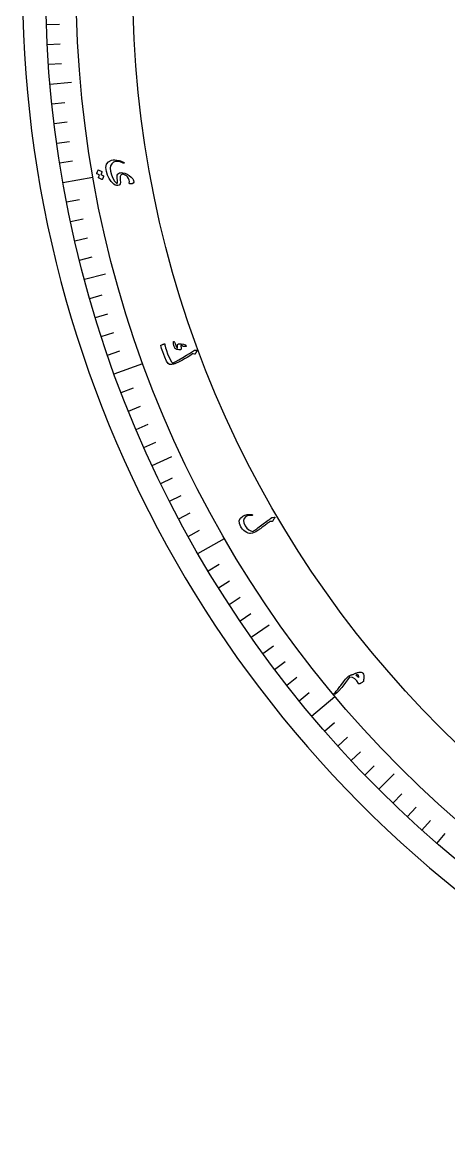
# Model space of a CAD drawing. Header units: millimetres. Extents: x -60 to 60, y -60 to 79.
# Drawn here: x -60 to -38, y -60 to -1.9 of the extents above; entities that cross this region are included whole.
import ezdxf

# ---------------------------------------------------------------- set-up
doc = ezdxf.new("R2010")
doc.units = ezdxf.units.MM
for name, color, linetype in [('CUT_OUTER', 1, 'Continuous'), ('ENGRAVE', 7, 'Continuous'), ('ENGRAVE_FINE', 8, 'Continuous'), ('TEXT', 5, 'Continuous')]:
    doc.layers.add(name, color=color, linetype=linetype)

msp = doc.modelspace()

# ---------------------------------------------------------------- linework, layer by layer
at = {"layer": 'CUT_OUTER'}
msp.add_arc((-0.0001, -0.0001), 59.9999, 178.596765, 0.149578, dxfattribs=at)
at = {"layer": 'ENGRAVE'}
for points in [[(-58.5762, -5.1248), (-57.4555, -5.0267)], [(-57.9067, -10.2105), (-56.3556, -9.937)], [(-56.7964, -15.2186), (-55.7098, -14.9274)], [(-55.2539, -20.1108), (-53.7739, -19.5721)], [(-53.2909, -24.85), (-52.2713, -24.3745)], [(-50.9223, -29.4), (-49.5583, -28.6125)], [(-48.1661, -33.7263), (-47.2446, -33.081)], [(-45.0434, -37.7959), (-43.8369, -36.7835)], [(-41.5779, -41.5779), (-40.7824, -40.7824)]]:
    msp.add_lwpolyline(points, dxfattribs=at)
for radius in [58.8, 58.8, 57.225, 54.3, 54.3]:
    msp.add_circle((0, 0), radius, dxfattribs=at)
at = {"layer": 'ENGRAVE_FINE'}
for points in [[(-58.7642, -2.0521), (-58.0896, -2.0285)], [(-58.7194, -3.0774), (-58.0453, -3.042)], [(-58.6568, -4.1017), (-57.9834, -4.0546)], [(-58.4779, -6.1463), (-57.8066, -6.0757)], [(-58.3617, -7.1659), (-57.6917, -7.0837)], [(-58.2278, -8.1834), (-57.5593, -8.0894)], [(-58.0761, -9.1983), (-57.4094, -9.0928)], [(-57.7197, -11.2196), (-57.0571, -11.0908)], [(-57.5151, -12.2252), (-56.8548, -12.0849)], [(-57.293, -13.2271), (-56.6353, -13.0753)], [(-57.0534, -14.225), (-56.3984, -14.0617)], [(-56.5222, -16.2075), (-55.8733, -16.0214)], [(-56.2307, -17.1915), (-55.5852, -16.9941)], [(-55.9221, -18.1702), (-55.2802, -17.9616)], [(-55.5965, -19.1434), (-54.9583, -18.9236)], [(-54.8945, -21.072), (-54.2644, -20.8301)], [(-54.5184, -22.0269), (-53.8926, -21.774)], [(-54.1257, -22.975), (-53.5043, -22.7112)], [(-53.7165, -23.9161), (-53.0998, -23.6416)], [(-52.8491, -25.7762), (-52.2424, -25.4803)], [(-52.3912, -26.6946), (-51.7898, -26.3882)], [(-51.9173, -27.6049), (-51.3213, -27.288)], [(-51.4276, -28.5068), (-50.8373, -28.1796)], [(-50.4014, -30.2842), (-49.8228, -29.9366)], [(-49.8652, -31.1593), (-49.2928, -30.8016)], [(-49.3138, -32.0248), (-48.7477, -31.6571)], [(-48.7474, -32.8805), (-48.1878, -32.5031)], [(-47.5702, -34.5618), (-47.0241, -34.165)], [(-46.9598, -35.3867), (-46.4207, -34.9805)], [(-46.335, -36.2009), (-45.8031, -35.7853)], [(-45.6962, -37.004), (-45.1716, -36.5792)], [(-44.3769, -38.5763), (-43.8675, -38.1334)], [(-43.6969, -39.3449), (-43.1953, -38.8932)], [(-43.0036, -40.1015), (-42.5099, -39.6412)], [(-42.2972, -40.8459), (-41.8116, -40.377)], [(-40.8459, -42.2972), (-40.377, -41.8116)], [(-40.1015, -43.0036), (-39.6412, -42.5099)], [(-39.3449, -43.6969), (-38.8932, -43.1953)], [(-38.5763, -44.3769), (-38.1334, -43.8675)]]:
    msp.add_lwpolyline(points, dxfattribs=at)
at = {"layer": 'TEXT'}
for points in [[(-54.475, -10.239), (-54.4648, -10.166), (-54.4781, -10.0892), (-54.5149, -10.0084), (-54.5752, -9.9237), (-54.6272, -9.8723), (-54.6854, -9.8321), (-54.7498, -9.803), (-54.8204, -9.7853), (-54.834, -9.7847), (-54.8476, -9.7868), (-54.8613, -9.7917), (-54.8751, -9.7994), (-54.9146, -9.8415), (-54.9388, -9.9047), (-54.9475, -9.9889), (-54.9407, -10.0941), (-54.9327, -10.1977), (-54.9385, -10.2752), (-54.9583, -10.3265), (-54.992, -10.3517), (-55.0694, -10.3684), (-55.1415, -10.366), (-55.2084, -10.3444), (-55.27, -10.3038), (-55.408, -10.1633), (-55.519, -10.0065), (-55.6029, -9.8335), (-55.6595, -9.6445), (-55.6812, -9.4311), (-55.6452, -9.2629), (-55.5518, -9.14), (-55.4014, -9.0627), (-55.3147, -9.0454), (-55.218, -9.0426), (-55.1112, -9.054), (-54.9944, -9.0797), (-54.9614, -9.0898), (-54.9294, -9.1006), (-54.8984, -9.1118), (-54.8684, -9.1237), (-54.8393, -9.1362), (-54.8108, -9.1495), (-54.7831, -9.1636), (-54.756, -9.1784), (-54.7444, -9.1869), (-54.7389, -9.1953), (-54.7394, -9.2036), (-54.746, -9.2118), (-54.755, -9.2173), (-54.7644, -9.2199), (-54.7744, -9.2195), (-54.7848, -9.2162), (-54.9412, -9.152), (-55.0776, -9.121), (-55.1942, -9.1235), (-55.291, -9.1596), (-55.3857, -9.2405), (-55.4444, -9.346), (-55.4669, -9.4762), (-55.4529, -9.6309), (-55.4032, -9.8236), (-55.3322, -9.9923), (-55.2399, -10.1368), (-55.1266, -10.257), (-55.1176, -10.2638), (-55.1096, -10.2655), (-55.1025, -10.2621), (-55.0964, -10.2536), (-55.0879, -10.2222), (-55.0854, -10.17), (-55.0889, -10.097), (-55.0983, -10.0033), (-55.1038, -9.9072), (-55.0951, -9.8315), (-55.0721, -9.7764), (-55.0351, -9.7418), (-54.9881, -9.7205), (-54.9371, -9.7078), (-54.882, -9.7039), (-54.823, -9.7086), (-54.7037, -9.7365), (-54.5899, -9.7842), (-54.4816, -9.8514), (-54.3786, -9.9383), (-54.3537, -9.9617), (-54.3315, -9.9849), (-54.3121, -10.0077), (-54.2956, -10.0302), (-54.2817, -10.0523), (-54.2705, -10.0737), (-54.2618, -10.0945), (-54.2557, -10.1147), (-54.2482, -10.1967), (-54.2744, -10.2528), (-54.3345, -10.283), (-54.4284, -10.2873), (-54.4549, -10.2822), (-54.4715, -10.2724), (-54.4782, -10.258), (-54.475, -10.239)], [(-55.8151, -9.8619), (-55.812, -9.8641), (-55.8097, -9.8677), (-55.8083, -9.8725), (-55.8078, -9.8785), (-55.8119, -9.9013), (-55.8169, -9.9236), (-55.8228, -9.9453), (-55.8296, -9.9665), (-55.8374, -9.9873), (-55.8464, -10.008), (-55.8565, -10.0284), (-55.8677, -10.0486), (-55.8715, -10.0528), (-55.8759, -10.0551), (-55.8809, -10.0556), (-55.8865, -10.0542), (-56.0674, -9.9786), (-56.0701, -9.9761), (-56.0708, -9.9718), (-56.0697, -9.9659), (-56.0667, -9.9581), (-56.0636, -9.9527), (-56.0596, -9.9439), (-56.0546, -9.9319), (-56.0487, -9.9167), (-56.0417, -9.898), (-56.0336, -9.8757), (-56.0244, -9.8499), (-56.0139, -9.8205), (-56.1544, -9.7595), (-56.1589, -9.7563), (-56.1607, -9.7516), (-56.1598, -9.7452), (-56.156, -9.7373), (-56.1528, -9.7304), (-56.1481, -9.7196), (-56.1419, -9.7048), (-56.1341, -9.6862), (-56.1248, -9.6633), (-56.1141, -9.636), (-56.102, -9.6043), (-56.0884, -9.5681), (-56.0857, -9.5641), (-56.0828, -9.5621), (-56.0795, -9.5619), (-56.0759, -9.5637), (-55.9016, -9.6438), (-55.8985, -9.6461), (-55.8962, -9.6496), (-55.8948, -9.6544), (-55.8943, -9.6605), (-55.897, -9.6797), (-55.9007, -9.6986), (-55.9054, -9.7171), (-55.9111, -9.7352), (-55.9177, -9.7529), (-55.9251, -9.7702), (-55.9332, -9.787), (-55.9421, -9.8034)], [(-50.9604, -18.9165), (-50.978, -18.9357), (-50.9943, -18.9551), (-51.0093, -18.9745), (-51.0229, -18.994), (-51.0352, -19.0137), (-51.046, -19.0337), (-51.0554, -19.0541), (-51.0634, -19.0747), (-51.0689, -19.0836), (-51.0772, -19.089), (-51.0882, -19.0908), (-51.102, -19.0892), (-51.1763, -19.076), (-51.1842, -19.075), (-51.1907, -19.0746), (-51.1958, -19.0748), (-51.1996, -19.0756), (-51.352, -19.1699), (-51.4901, -19.2542), (-51.6139, -19.3284), (-51.7233, -19.3925), (-51.8184, -19.4463), (-51.8991, -19.4895), (-51.9653, -19.5222), (-52.0171, -19.5442), (-52.1166, -19.5816), (-52.1488, -19.5917), (-52.1816, -19.6003), (-52.2152, -19.6074), (-52.2495, -19.613), (-52.2846, -19.617), (-52.3204, -19.6192), (-52.357, -19.6197), (-52.3945, -19.6185), (-52.4656, -19.575), (-52.5486, -19.4513), (-52.6432, -19.2474), (-52.7482, -18.9629), (-52.7771, -18.8727), (-52.8014, -18.7883), (-52.8212, -18.7099), (-52.8364, -18.6375), (-52.836, -18.6303), (-52.8336, -18.6244), (-52.8293, -18.6198), (-52.8231, -18.6166), (-52.7925, -18.6037), (-52.7645, -18.5922), (-52.7392, -18.5821), (-52.7166, -18.5733), (-52.6964, -18.5658), (-52.6783, -18.5595), (-52.6624, -18.5544), (-52.6487, -18.5505), (-52.6409, -18.5488), (-52.6357, -18.55), (-52.6332, -18.5542), (-52.6335, -18.5613), (-52.631, -18.6143), (-52.6197, -18.6798), (-52.5996, -18.7578), (-52.5705, -18.8482), (-52.4741, -19.1148), (-52.3852, -19.3183), (-52.3046, -19.4591), (-52.2328, -19.5371), (-52.1711, -19.5139), (-52.0634, -19.4593), (-51.9099, -19.3735), (-51.7104, -19.2568), (-51.5111, -19.1385), (-51.3605, -19.0485), (-51.2587, -18.9868), (-51.2057, -18.9531), (-51.1914, -18.9434), (-51.178, -18.9343), (-51.1655, -18.9259), (-51.154, -18.9181), (-51.1435, -18.9109), (-51.1342, -18.9045), (-51.126, -18.8988), (-51.119, -18.8938), (-51.1034, -18.8841), (-51.0875, -18.8777), (-51.0712, -18.8745), (-51.0545, -18.8745), (-50.9633, -18.8837), (-50.9569, -18.8849), (-50.9523, -18.8869), (-50.9493, -18.8899), (-50.948, -18.8938), (-50.9489, -18.8995), (-50.9513, -18.9052), (-50.9551, -18.9108), (-50.9604, -18.9165)], [(-51.5309, -18.6705), (-51.53, -18.6744), (-51.5304, -18.6783), (-51.5319, -18.6819), (-51.5346, -18.6855), (-51.5376, -18.6874), (-51.5409, -18.6889), (-51.5447, -18.69), (-51.5489, -18.6907), (-51.6722, -18.6876), (-51.6851, -18.6864), (-51.6954, -18.684), (-51.7033, -18.6805), (-51.7088, -18.6757), (-51.7252, -18.6531), (-51.7425, -18.635), (-51.7607, -18.6215), (-51.7799, -18.6126), (-51.7883, -18.6124), (-51.7949, -18.6191), (-51.7996, -18.6324), (-51.8024, -18.6525), (-51.8023, -18.6653), (-51.8018, -18.6783), (-51.8009, -18.6915), (-51.7996, -18.7051), (-51.7978, -18.7191), (-51.7956, -18.7336), (-51.7929, -18.7487), (-51.7897, -18.7643), (-51.7926, -18.8233), (-51.8309, -18.8557), (-51.9044, -18.8616), (-52.0133, -18.8407), (-52.0479, -18.8283), (-52.0765, -18.8143), (-52.099, -18.7986), (-52.1155, -18.7813), (-52.1283, -18.7604), (-52.1414, -18.7299), (-52.1549, -18.6897), (-52.1685, -18.6399), (-52.1749, -18.6142), (-52.1801, -18.5896), (-52.1841, -18.566), (-52.1868, -18.5433), (-52.1887, -18.5218), (-52.1901, -18.5016), (-52.1911, -18.4826), (-52.1916, -18.4649), (-52.1896, -18.4532), (-52.1858, -18.444), (-52.1802, -18.4373), (-52.1729, -18.4332), (-52.1644, -18.4316), (-52.1573, -18.4334), (-52.1517, -18.4385), (-52.1474, -18.447), (-52.1354, -18.4746), (-52.1224, -18.5061), (-52.1082, -18.5415), (-52.0929, -18.5808), (-52.0643, -18.6541), (-52.0391, -18.7103), (-52.0174, -18.7494), (-51.9992, -18.7715), (-51.9956, -18.7739), (-51.9917, -18.7745), (-51.9877, -18.7733), (-51.9834, -18.7704), (-51.9811, -18.7675), (-51.9797, -18.7633), (-51.979, -18.7576), (-51.9791, -18.7505), (-51.986, -18.6866), (-51.9876, -18.6595), (-51.986, -18.6352), (-51.981, -18.6137), (-51.9727, -18.595), (-51.9614, -18.5777), (-51.9478, -18.565), (-51.932, -18.5569), (-51.9139, -18.5535), (-51.7854, -18.5491), (-51.6788, -18.5671), (-51.5939, -18.6076), (-51.5309, -18.6705)], [(-46.9746, -27.5163), (-46.967, -27.5161), (-46.9605, -27.5178), (-46.9551, -27.5214), (-46.9508, -27.5269), (-46.9484, -27.5334), (-46.9486, -27.5403), (-46.9514, -27.5475), (-46.9569, -27.555), (-46.9898, -27.5973), (-47.0161, -27.6372), (-47.0359, -27.6749), (-47.0492, -27.7103), (-47.0547, -27.7217), (-47.0642, -27.7296), (-47.0777, -27.734), (-47.0951, -27.7349), (-47.1041, -27.7342), (-47.1128, -27.7336), (-47.1211, -27.7331), (-47.1291, -27.7327), (-47.1366, -27.7323), (-47.1434, -27.7318), (-47.1497, -27.7313), (-47.1553, -27.7308), (-47.1654, -27.7302), (-47.1761, -27.7319), (-47.1873, -27.7357), (-47.1992, -27.7417), (-47.2302, -27.7629), (-47.2637, -27.7865), (-47.2998, -27.8125), (-47.3383, -27.8409), (-47.3794, -27.8716), (-47.4232, -27.9045), (-47.4696, -27.9396), (-47.5186, -27.9768), (-47.5671, -28.0148), (-47.6129, -28.0501), (-47.656, -28.0828), (-47.6964, -28.1128), (-47.7342, -28.1403), (-47.7694, -28.1655), (-47.8021, -28.1885), (-47.8321, -28.2091), (-47.9235, -28.2663), (-48.0158, -28.3105), (-48.1092, -28.3417), (-48.2037, -28.3599), (-48.2655, -28.3598), (-48.3326, -28.3427), (-48.4048, -28.3086), (-48.4822, -28.2575), (-48.557, -28.1966), (-48.6202, -28.1353), (-48.672, -28.0736), (-48.7123, -28.0116), (-48.7823, -27.8386), (-48.7877, -27.6894), (-48.7287, -27.5644), (-48.6055, -27.4635), (-48.499, -27.4143), (-48.3843, -27.3845), (-48.2614, -27.3743), (-48.1302, -27.3832), (-48.1219, -27.3849), (-48.1156, -27.388), (-48.1113, -27.3925), (-48.109, -27.3985), (-48.1079, -27.4056), (-48.1083, -27.4118), (-48.1103, -27.4169), (-48.1137, -27.421), (-48.1195, -27.4259), (-48.1259, -27.4292), (-48.1328, -27.431), (-48.1403, -27.4312), (-48.249, -27.4361), (-48.3376, -27.4471), (-48.4062, -27.4644), (-48.4546, -27.4879), (-48.5375, -27.5767), (-48.569, -27.6849), (-48.5489, -27.8125), (-48.4772, -27.9594), (-48.3899, -28.0787), (-48.2953, -28.1681), (-48.1938, -28.2277), (-48.0854, -28.2575), (-48.0536, -28.2369), (-48.0169, -28.212), (-47.9754, -28.1828), (-47.929, -28.1493), (-47.8776, -28.1114), (-47.8213, -28.0689), (-47.76, -28.0217), (-47.6937, -27.9699), (-47.6248, -27.9173), (-47.5567, -27.866), (-47.4896, -27.8157), (-47.4233, -27.7667), (-47.3579, -27.7189), (-47.2932, -27.6726), (-47.2292, -27.6276), (-47.166, -27.584), (-47.1067, -27.5394), (-47.0992, -27.5356), (-47.0919, -27.5326), (-47.0845, -27.5306), (-47.0773, -27.5296)], [(-42.8999, -35.6513), (-42.8695, -35.6337), (-42.8386, -35.6169), (-42.8072, -35.6009), (-42.7753, -35.5858), (-42.743, -35.5718), (-42.7102, -35.5594), (-42.677, -35.5486), (-42.6434, -35.5393), (-42.5788, -35.5269), (-42.5232, -35.5234), (-42.4768, -35.5289), (-42.4394, -35.5434), (-42.398, -35.5783), (-42.3686, -35.6303), (-42.3512, -35.6995), (-42.3458, -35.786), (-42.346, -35.8113), (-42.347, -35.8366), (-42.3488, -35.8618), (-42.3512, -35.8869), (-42.3544, -35.9121), (-42.3582, -35.9375), (-42.3625, -35.9629), (-42.3674, -35.9886), (-42.3709, -36.0026), (-42.376, -36.0144), (-42.3826, -36.0239), (-42.3908, -36.0313), (-42.4293, -36.0543), (-42.4638, -36.0747), (-42.4943, -36.0925), (-42.5209, -36.1076), (-42.5431, -36.1198), (-42.5605, -36.1291), (-42.5732, -36.1354), (-42.5811, -36.1387), (-42.5929, -36.1404), (-42.603, -36.1381), (-42.6115, -36.1319), (-42.6183, -36.1217), (-42.709, -35.9778), (-42.8138, -35.8746), (-42.9329, -35.8119), (-43.0666, -35.7898), (-43.0796, -35.7912), (-43.0906, -35.7949), (-43.0998, -35.8008), (-43.107, -35.8091), (-43.1946, -35.9321), (-43.2878, -36.0578), (-43.3865, -36.1862), (-43.4906, -36.3172), (-43.6352, -36.4881), (-43.7469, -36.6021), (-43.8258, -36.6591), (-43.8719, -36.6588), (-43.8776, -36.6478), (-43.8758, -36.6338), (-43.8666, -36.6169), (-43.85, -36.597), (-43.8127, -36.5589), (-43.775, -36.5178), (-43.7368, -36.4739), (-43.6982, -36.4271), (-43.6591, -36.3777), (-43.6194, -36.3261), (-43.5791, -36.2722), (-43.5382, -36.2161), (-43.4006, -36.0283), (-43.2868, -35.8852), (-43.1969, -35.7867), (-43.131, -35.7326), (-43.0965, -35.7121), (-43.0635, -35.6948), (-43.0319, -35.6805), (-43.0018, -35.6694), (-42.9734, -35.6611), (-42.9469, -35.6553), (-42.9224, -35.652), (-42.8999, -35.6513)], [(-42.766, -35.6867), (-42.7468, -35.6968), (-42.7273, -35.7081), (-42.7077, -35.7207), (-42.6879, -35.7345), (-42.6681, -35.7495), (-42.6482, -35.7655), (-42.6283, -35.7826), (-42.6083, -35.8007), (-42.6106, -35.7536), (-42.6171, -35.7169), (-42.6281, -35.6906), (-42.6434, -35.6746), (-42.6701, -35.6627), (-42.6994, -35.6608), (-42.7314, -35.6688), (-42.766, -35.6867)]]:
    msp.add_lwpolyline(points, close=True, dxfattribs=at)

doc.saveas('drawing.dxf')
